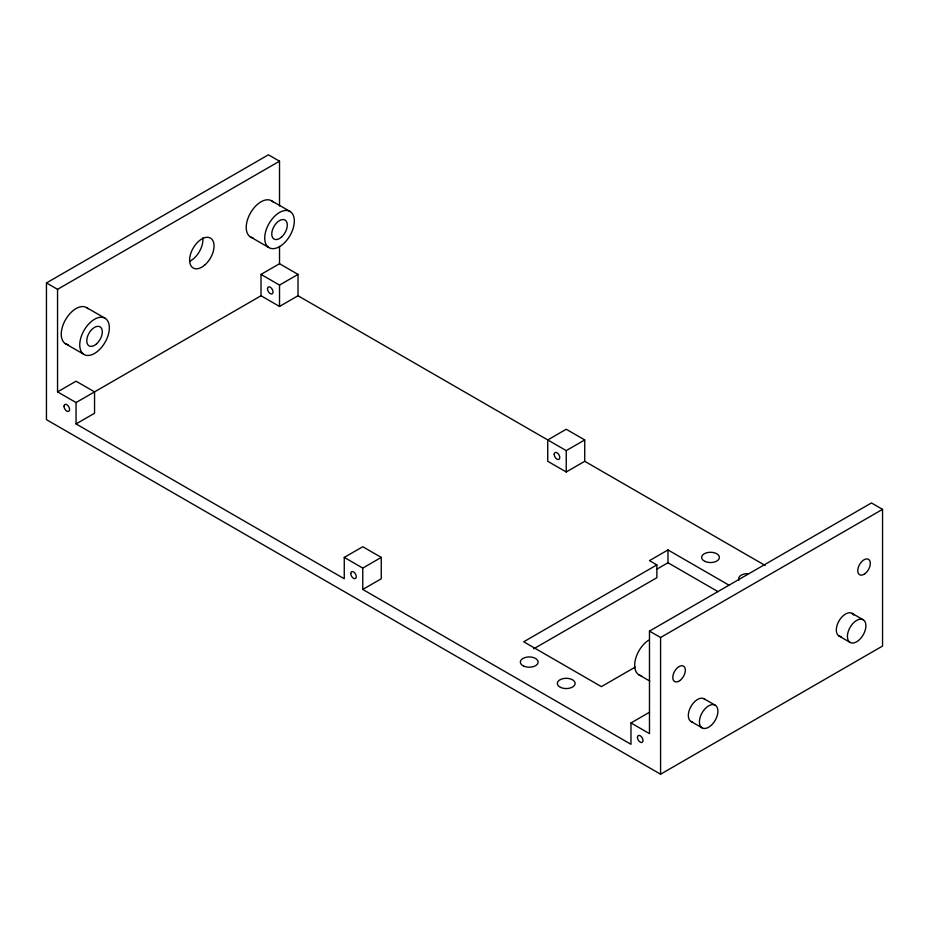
<?xml version="1.0" encoding="UTF-8"?>
<svg xmlns="http://www.w3.org/2000/svg" width="929" height="929" viewBox="0 0 929 929"><rect width="100%" height="100%" fill="white"/><g stroke="black" fill="none" stroke-linecap="round" stroke-linejoin="round"><path stroke-width="1.39" d="M362.763 589.45L381.262 578.767L381.262 557.412L362.763 568.095L362.763 589.45L630.977 744.303L630.977 722.948L649.476 733.631L649.476 631.105L871.448 502.949L882.55 509.359L882.55 646.05L660.577 774.205L46.45 419.641L46.45 282.95L268.423 154.795L279.524 161.193L279.524 205.959M46.45 282.95L57.552 289.349L279.524 161.193M57.552 391.875L76.05 381.204L94.549 391.875L94.549 413.242L76.05 423.914L76.05 402.559L57.552 391.875L57.552 289.349M261.026 295.759L261.026 274.403L279.524 263.72L298.023 274.403L298.023 295.759L279.524 306.442L261.026 295.759L76.05 402.559M261.026 274.403L279.524 285.087L298.023 274.403M76.05 423.914L344.264 578.767L344.264 557.412L362.763 546.728L381.262 557.412M298.023 295.759L566.237 450.611L584.736 439.94L584.736 461.295L765.217 565.494M584.736 439.94L566.237 429.256L547.738 439.94L547.738 461.295L566.237 471.978L584.736 461.295M729.288 585.34L667.974 549.933L649.476 560.617L656.873 564.89L656.873 577.71L533.745 648.79M656.873 564.89L523.689 641.776L601.388 686.636L635.227 667.092M656.873 569.163L667.974 562.753L718.024 591.645M649.476 631.105L660.577 637.503L882.55 509.359M630.977 722.948L649.476 712.264M271.814 200.943L290.312 211.626A20.926 12.077 -60 0 1 282.904 244.234A20.926 12.077 -60 0 1 265.357 232.784A20.926 12.077 -60 0 1 290.312 211.626M250.238 236.79L268.736 247.474M852.09 613.372L863.192 619.771A13.076 7.548 -60 0 1 859.046 640.035A13.076 7.548 -60 0 1 847.724 633.497A13.076 7.548 -60 0 1 863.192 619.771M839.015 636.017L850.116 642.427M86.838 307.743L105.337 318.415A20.926 12.077 -60 0 1 97.928 351.034A20.926 12.077 -60 0 1 80.382 339.584A20.926 12.077 -60 0 1 105.337 318.415M704.112 698.805L715.214 705.216A13.076 7.548 -60 0 1 711.068 725.468A13.076 7.548 -60 0 1 699.734 718.93A13.076 7.548 -60 0 1 715.214 705.216M65.262 343.591L83.761 354.274M638.687 674.663L649.789 681.062M691.037 721.461L702.127 727.871M344.264 557.412L362.763 568.095M667.974 549.933L667.974 562.753M660.577 637.503L660.577 774.205M566.237 450.611L566.237 471.978M279.524 246.394L279.524 263.72M279.524 285.087L279.524 306.442M202.847 237.87A17.268 9.964 -60 0 1 189.969 261.154M692.14 721.914A13.076 7.548 -60 0 1 691.037 706.354A13.076 7.548 -60 0 1 705.053 699.537M841.36 636.632A13.076 7.548 -60 0 1 839.015 620.92A13.076 7.548 -60 0 1 853.797 615.091M68.119 344.671A20.926 12.077 -60 0 1 65.262 320.191A20.926 12.077 -60 0 1 88.023 308.707M253.094 237.87A20.926 12.077 -60 0 1 250.238 213.403A20.926 12.077 -60 0 1 272.998 201.918M738.927 580.102A8.895 5.133 0 0 1 747.984 573.646M641.544 675.743A20.926 12.077 -60 0 1 635.146 660.763A20.926 12.077 -60 0 1 648.547 640.22M679.726 680.667A8.895 5.133 -60 0 0 684.162 666.616A8.895 5.133 -60 0 0 673.328 674.187A8.895 5.133 -60 0 0 679.726 680.667M864.713 573.867A8.895 5.133 -60 0 0 869.138 559.815A8.895 5.133 -60 0 0 858.303 567.387A8.895 5.133 -60 0 0 864.713 573.867M204.624 265.16A17.268 9.964 -60 0 0 210.732 238.254A17.268 9.964 -60 0 0 190.143 255.719A17.268 9.964 -60 0 0 204.624 265.16M267.494 288.826A3.925 2.264 60 0 0 271.663 293.994A3.925 2.264 60 0 0 271.663 288.454A3.925 2.264 60 0 0 267.494 288.826M554.218 454.351A3.925 2.264 60 0 0 558.375 459.53A3.925 2.264 60 0 0 558.375 453.979A3.925 2.264 60 0 0 554.218 454.351M523.642 666.07A8.895 5.133 0 0 0 538.03 662.876A8.895 5.133 0 0 0 526.058 657.279A8.895 5.133 0 0 0 523.642 666.07M560.64 687.425A8.895 5.133 0 0 0 575.028 684.232A8.895 5.133 0 0 0 563.055 678.634A8.895 5.133 0 0 0 560.64 687.425M704.925 561.406A8.895 5.133 0 0 0 719.301 558.213A8.895 5.133 0 0 0 707.329 552.616A8.895 5.133 0 0 0 704.925 561.406M64.02 406.298A3.925 2.264 60 0 0 68.189 411.477A3.925 2.264 60 0 0 68.189 405.927A3.925 2.264 60 0 0 64.02 406.298M350.744 573.518A3.925 2.264 60 0 0 354.901 578.686A3.925 2.264 60 0 0 354.901 573.147A3.925 2.264 60 0 0 350.744 573.518M637.457 737.359A3.925 2.264 60 0 0 641.614 742.538A3.925 2.264 60 0 0 641.614 736.987A3.925 2.264 60 0 0 637.457 737.359M96.558 343.846A10.985 6.34 -60 0 0 100.042 326.834A10.985 6.34 -60 0 0 87.036 338.353A10.985 6.34 -60 0 0 96.558 343.846M281.533 237.058A10.985 6.34 -60 0 0 285.017 220.034A10.985 6.34 -60 0 0 272.023 231.565A10.985 6.34 -60 0 0 281.533 237.058"/></g></svg>
